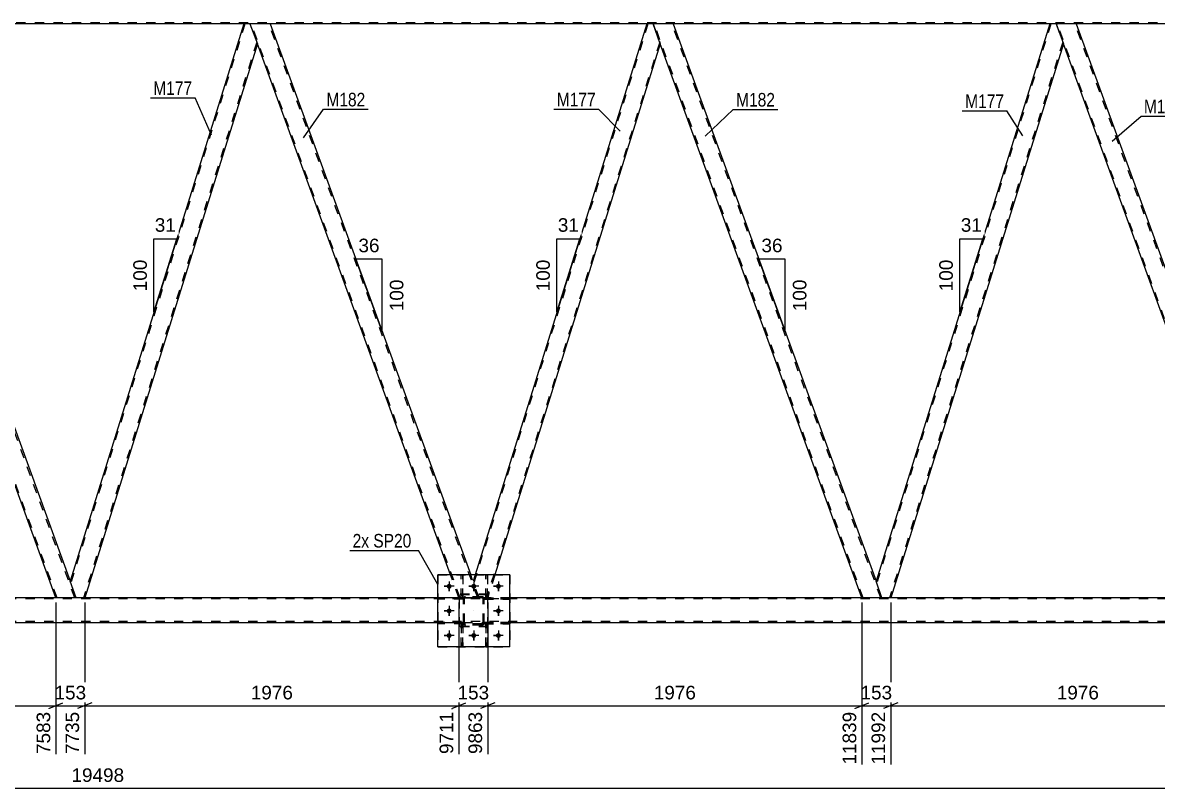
# Model space of a CAD drawing. Header units: millimetres. Extents: x -49 to 792, y -433 to 161.
# Drawn here: x 347.9 to 587.6, y -163.5 to -1.8 of the extents above; entities that cross this region are included whole.
import ezdxf

# ---------------------------------------------------------------- set-up
doc = ezdxf.new("R2010")
doc.units = ezdxf.units.MM
doc.linetypes.add('DXK_LINE_DOT2', pattern=[3.9198, 1.9599, -1.9599])
doc.linetypes.add('DXK_LINE_DOT3', pattern=[5.9187, 2.979, -0.9799, 0.9799, -0.9799])
doc.styles.add('Arial', font='ARIAL.TTF', dxfattribs={"height": 0.2})
doc.styles.add('Arial Narrow', font='ARIALN.TTF', dxfattribs={"height": 0.2})

# ---------------------------------------------------------------- blocks, each defined once
blk = doc.blocks.new('Part-203723993-3401 - 3316')
at = {"color": 7, "linetype": 'DXK_LINE_DOT2'}
for p, q in [((709.17, -1.76), (33.84, -1.76)), ((400.22, -2), (394.64, -2)), ((485.35, -2), (479.78, -2)), ((570.49, -2), (564.91, -2))]:
    blk.add_line(p, q, dxfattribs=at)
at = {"color": 2, "linetype": 'Continuous'}
for p, q in [((394.64, -2), (315.09, -2)), ((479.78, -2), (400.22, -2)), ((564.91, -2), (485.35, -2)), ((650.05, -2), (570.49, -2))]:
    blk.add_line(p, q, dxfattribs=at)
blk = doc.blocks.new('Bolt-203723993-3378 - 3316')
at = {"linetype": 'Continuous'}
for points in [[(438.55, -120.8, -1), (437.51, -120.8, -1)], [(443.75, -120.8, -1), (442.71, -120.8, -1)], [(448.95, -120.8, -1), (447.91, -120.8, -1)], [(438.55, -126, -1), (437.51, -126, -1)], [(448.95, -126, -1), (447.91, -126, -1)], [(438.55, -131.2, -1), (437.51, -131.2, -1)], [(443.75, -131.2, -1), (442.71, -131.2, -1)], [(448.95, -131.2, -1), (447.91, -131.2, -1)]]:
    blk.add_hatch(color=1, dxfattribs=at).paths.add_polyline_path(points)
at = {"color": 1, "linetype": 'Continuous'}
for p, q in [((438.03, -119.76), (438.03, -121.84)), ((443.23, -119.76), (443.23, -121.84)), ((448.43, -119.76), (448.43, -121.84)), ((439.07, -120.8), (436.99, -120.8)), ((444.27, -120.8), (442.19, -120.8)), ((449.47, -120.8), (447.39, -120.8)), ((439.07, -126), (436.99, -126)), ((438.03, -124.96), (438.03, -127.04)), ((449.47, -126), (447.39, -126)), ((448.43, -124.96), (448.43, -127.04)), ((439.07, -131.2), (436.99, -131.2)), ((438.03, -130.16), (438.03, -132.24)), ((444.27, -131.2), (442.19, -131.2)), ((443.23, -130.16), (443.23, -132.24)), ((449.47, -131.2), (447.39, -131.2)), ((448.43, -130.16), (448.43, -132.24))]:
    blk.add_line(p, q, dxfattribs=at)
blk = doc.blocks.new('Bolt-203723993-3379 - 3316')
at = {"color": 1, "linetype": 'Continuous'}
for p, q in [((438.03, -119.76), (438.03, -120.45)), ((443.23, -119.76), (443.23, -120.45)), ((448.43, -119.76), (448.43, -120.45)), ((436.99, -120.8), (437.69, -120.8)), ((438.03, -121.84), (438.03, -121.14)), ((439.07, -120.8), (438.38, -120.8)), ((442.19, -120.8), (442.89, -120.8)), ((443.23, -121.84), (443.23, -121.14)), ((444.27, -120.8), (443.58, -120.8)), ((447.39, -120.8), (448.09, -120.8)), ((448.43, -121.84), (448.43, -121.14)), ((449.47, -120.8), (448.78, -120.8)), ((436.99, -126), (437.69, -126)), ((438.03, -124.96), (438.03, -125.65)), ((438.03, -127.04), (438.03, -126.34)), ((439.07, -126), (438.38, -126)), ((447.39, -126), (448.09, -126)), ((448.43, -124.96), (448.43, -125.65)), ((448.43, -127.04), (448.43, -126.34)), ((449.47, -126), (448.78, -126)), ((436.99, -131.2), (437.69, -131.2)), ((438.03, -130.16), (438.03, -130.85)), ((438.03, -132.24), (438.03, -131.54)), ((439.07, -131.2), (438.38, -131.2)), ((442.19, -131.2), (442.89, -131.2)), ((443.23, -130.16), (443.23, -130.85)), ((443.23, -132.24), (443.23, -131.54)), ((444.27, -131.2), (443.58, -131.2)), ((447.39, -131.2), (448.09, -131.2)), ((448.43, -130.16), (448.43, -130.85)), ((448.43, -132.24), (448.43, -131.54)), ((449.47, -131.2), (448.78, -131.2))]:
    blk.add_line(p, q, dxfattribs=at)
blk = doc.blocks.new('Part-203723993-3396 - 3316')
at = {"color": 7, "linetype": 'DXK_LINE_DOT2'}
for p, q in [((718.97, -123.46), (52.31, -123.46)), ((450.83, -123.22), (435.63, -123.22)), ((718.97, -128.26), (51.68, -128.26)), ((450.83, -128.5), (435.63, -128.5))]:
    blk.add_line(p, q, dxfattribs=at)
at = {"color": 2, "linetype": 'Continuous'}
for p, q in [((435.63, -123.22), (195.42, -123.22)), ((605.9, -123.22), (450.83, -123.22)), ((435.63, -128.5), (195.42, -128.5)), ((605.9, -128.5), (450.83, -128.5))]:
    blk.add_line(p, q, dxfattribs=at)
blk = doc.blocks.new('Part-203723993-3621 - 3316')
at = {"color": 7, "linetype": 'DXK_LINE_DOT2'}
for p, q in [((445.43, -123.55), (445.43, -123.23)), ((445.43, -123.23), (450.83, -123.23)), ((450.83, -123.55), (445.43, -123.55)), ((446.03, -123.55), (446.03, -123.23)), ((450.83, -123.23), (450.83, -123.55))]:
    blk.add_line(p, q, dxfattribs=at)
blk = doc.blocks.new('Part-203723993-3625 - 3316')
at = {"color": 2, "linetype": 'Continuous'}
for p, q in [((445.79, -118.4), (445.79, -118.39)), ((446.11, -118.39), (445.79, -118.39)), ((446.11, -118.4), (446.11, -118.39))]:
    blk.add_line(p, q, dxfattribs=at)
at = {"color": 7, "linetype": 'DXK_LINE_DOT2'}
for p, q in [((445.79, -123.24), (445.79, -118.4)), ((446.11, -123.24), (446.11, -118.4)), ((445.79, -122.64), (446.11, -122.64)), ((446.11, -123.24), (445.79, -123.24))]:
    blk.add_line(p, q, dxfattribs=at)
blk = doc.blocks.new('Part-203723993-3740 - 3316')
at = {"color": 2, "linetype": 'Continuous'}
for p, q in [((485.35, -2), (481.1, -2)), ((485.35, -2), (528.21, -119.75)), ((525.22, -123.22), (482.64, -6.25))]:
    blk.add_line(p, q, dxfattribs=at)
at = {"color": 7, "linetype": 'DXK_LINE_DOT2'}
for p, q in [((481.1, -2), (482.64, -6.25)), ((525.47, -123.22), (481.35, -2)), ((481.35, -2), (481.37, -2)), ((529.22, -123.22), (485.1, -2)), ((529.47, -123.22), (528.21, -119.75)), ((529.47, -123.22), (525.22, -123.22))]:
    blk.add_line(p, q, dxfattribs=at)
blk = doc.blocks.new('Part-203723993-3615 - 3316')
at = {"color": 2, "linetype": 'Continuous'}
for p, q in [((450.83, -118.4), (435.63, -118.4)), ((435.63, -133.6), (435.63, -118.4)), ((450.83, -133.6), (450.83, -118.4)), ((450.83, -133.6), (435.63, -133.6))]:
    blk.add_line(p, q, dxfattribs=at)
blk = doc.blocks.new('Part-203723993-3637 - 3316')
at = {"color": 7, "linetype": 'DXK_LINE_DOT2'}
for p, q in [((440.59, -133.59), (440.59, -128.76)), ((440.59, -128.76), (440.91, -128.76)), ((440.59, -129.36), (440.91, -129.36)), ((440.91, -128.76), (440.91, -133.59)), ((440.91, -133.59), (440.59, -133.59))]:
    blk.add_line(p, q, dxfattribs=at)
blk = doc.blocks.new('Part-203723993-3639 - 3316')
at = {"color": 7, "linetype": 'DXK_LINE_DOT2'}
for p, q in [((446.23, -122.46), (440.23, -122.46)), ((440.23, -129.26), (440.23, -122.46)), ((446.23, -129.26), (446.23, -122.46)), ((446.23, -129.26), (440.23, -129.26))]:
    blk.add_line(p, q, dxfattribs=at)
blk = doc.blocks.new('Part-203723993-3745 - 3316')
at = {"color": 2, "linetype": 'Continuous'}
for p, q in [((400.22, -2), (395.96, -2)), ((400.22, -2), (442.58, -118.4)), ((438.33, -118.4), (397.51, -6.25))]:
    blk.add_line(p, q, dxfattribs=at)
at = {"color": 7, "linetype": 'DXK_LINE_DOT2'}
for p, q in [((395.96, -2), (397.51, -6.25)), ((440.34, -123.22), (396.22, -2)), ((396.22, -2), (396.24, -2)), ((444.08, -123.22), (399.96, -2)), ((440.08, -123.22), (438.33, -118.4)), ((444.34, -123.22), (442.58, -118.4)), ((444.34, -123.22), (440.08, -123.22))]:
    blk.add_line(p, q, dxfattribs=at)
blk = doc.blocks.new('Part-203723993-3620 - 3316')
at = {"color": 7, "linetype": 'DXK_LINE_DOT2'}
for p, q in [((435.63, -118.4), (450.83, -118.4)), ((435.63, -118.4), (435.63, -133.6)), ((450.83, -118.4), (450.83, -133.6)), ((435.63, -133.6), (450.83, -133.6))]:
    blk.add_line(p, q, dxfattribs=at)
blk = doc.blocks.new('Part-203723993-3622 - 3316')
at = {"color": 7, "linetype": 'DXK_LINE_DOT2'}
for p, q in [((445.43, -128.75), (445.43, -128.43)), ((445.43, -128.43), (450.83, -128.43)), ((450.83, -128.75), (445.43, -128.75)), ((446.03, -128.75), (446.03, -128.43)), ((450.83, -128.43), (450.83, -128.75))]:
    blk.add_line(p, q, dxfattribs=at)
blk = doc.blocks.new('Part-203723993-3623 - 3316')
at = {"color": 7, "linetype": 'DXK_LINE_DOT2'}
for p, q in [((441.03, -123.23), (435.63, -123.23)), ((435.63, -123.55), (435.63, -123.23)), ((441.03, -123.55), (435.63, -123.55)), ((440.43, -123.55), (440.43, -123.23)), ((441.03, -123.23), (441.03, -123.55))]:
    blk.add_line(p, q, dxfattribs=at)
blk = doc.blocks.new('Part-203723993-3624 - 3316')
at = {"color": 7, "linetype": 'DXK_LINE_DOT2'}
for p, q in [((441.03, -128.43), (435.63, -128.43)), ((435.63, -128.75), (435.63, -128.43)), ((441.03, -128.75), (435.63, -128.75)), ((440.43, -128.75), (440.43, -128.43)), ((441.03, -128.43), (441.03, -128.75))]:
    blk.add_line(p, q, dxfattribs=at)
blk = doc.blocks.new('Part-203723993-3626 - 3316')
at = {"color": 2, "linetype": 'Continuous'}
for p, q in [((440.59, -118.4), (440.59, -118.39)), ((440.91, -118.39), (440.59, -118.39)), ((440.91, -118.4), (440.91, -118.39))]:
    blk.add_line(p, q, dxfattribs=at)
at = {"color": 7, "linetype": 'DXK_LINE_DOT2'}
for p, q in [((440.59, -123.24), (440.59, -118.4)), ((440.91, -123.24), (440.91, -118.4)), ((440.59, -122.64), (440.91, -122.64)), ((440.91, -123.24), (440.59, -123.24))]:
    blk.add_line(p, q, dxfattribs=at)
blk = doc.blocks.new('Part-203723993-3627 - 3316')
at = {"color": 7, "linetype": 'DXK_LINE_DOT2'}
for p, q in [((446.11, -128.76), (445.79, -128.76)), ((445.79, -128.76), (445.79, -133.59)), ((445.79, -129.36), (446.11, -129.36)), ((446.11, -133.59), (446.11, -128.76)), ((445.79, -133.59), (446.11, -133.59))]:
    blk.add_line(p, q, dxfattribs=at)
blk = doc.blocks.new('Part-203723993-3628 - 3316')
at = {"color": 7, "linetype": 'DXK_LINE_DOT2'}
for p, q in [((440.91, -128.76), (440.59, -128.76)), ((440.59, -128.76), (440.59, -133.59)), ((440.59, -129.36), (440.91, -129.36)), ((440.91, -133.59), (440.91, -128.76)), ((440.59, -133.59), (440.91, -133.59))]:
    blk.add_line(p, q, dxfattribs=at)
blk = doc.blocks.new('Part-203723993-3629 - 3316')
at = {"color": 7, "linetype": 'DXK_LINE_DOT2'}
for p, q in [((441.03, -123.48), (441.07, -123.29)), ((441.07, -123.29), (441.03, -123.48)), ((441.03, -128.52), (441.03, -123.48)), ((441.27, -123.48), (441.29, -123.38)), ((441.27, -128.52), (441.27, -123.48)), ((441.29, -123.38), (441.34, -123.31)), ((441.33, -123.03), (441.51, -123)), ((441.51, -123), (441.33, -123.03)), ((441.34, -123.31), (441.42, -123.25)), ((441.42, -123.25), (441.51, -123.24)), ((444.95, -123), (441.51, -123)), ((441.51, -123.24), (444.95, -123.24)), ((444.95, -123), (445.14, -123.03)), ((445.14, -123.03), (444.95, -123)), ((444.95, -123.24), (445.05, -123.25)), ((445.05, -123.25), (445.12, -123.31)), ((445.12, -123.31), (445.18, -123.38)), ((445.18, -123.38), (445.19, -123.48)), ((445.19, -128.52), (445.19, -123.48)), ((445.4, -123.29), (445.43, -123.48)), ((445.43, -123.48), (445.4, -123.29)), ((445.43, -128.52), (445.43, -123.48)), ((441.07, -128.7), (441.03, -128.52)), ((441.03, -128.52), (441.07, -128.7)), ((441.29, -128.61), (441.27, -128.52)), ((441.34, -128.69), (441.29, -128.61)), ((441.51, -129), (441.33, -128.96)), ((441.33, -128.96), (441.51, -129)), ((441.42, -128.74), (441.34, -128.69)), ((441.51, -128.76), (441.42, -128.74)), ((444.95, -128.76), (441.51, -128.76)), ((444.95, -129), (441.51, -129)), ((445.05, -128.74), (444.95, -128.76)), ((445.14, -128.96), (444.95, -129)), ((444.95, -129), (445.14, -128.96)), ((445.12, -128.69), (445.05, -128.74)), ((445.18, -128.61), (445.12, -128.69)), ((445.19, -128.52), (445.18, -128.61)), ((445.43, -128.52), (445.4, -128.7)), ((445.4, -128.7), (445.43, -128.52))]:
    blk.add_line(p, q, dxfattribs=at)
at = {"color": 7, "linetype": 'DXK_LINE_DOT3'}
blk.add_line((443.23, -126), (443.23, -126), dxfattribs=at)
at = {"color": 7, "linetype": 'DXK_LINE_DOT2'}
for centre, start, end in [((441.51, -123.48), 112.5, 157.5), ((441.51, -123.48), 112.5, 157.5), ((444.95, -123.48), 22.5, 67.5), ((444.95, -123.48), 22.5, 67.5), ((441.51, -128.52), 202.5, 247.5), ((441.51, -128.52), 202.5, 247.5), ((444.95, -128.52), 292.5, 337.5), ((444.95, -128.52), 292.5, 337.5)]:
    blk.add_arc(centre, 0.48, start, end, dxfattribs=at)
blk = doc.blocks.new('Part-203723993-3630 - 3316')
at = {"color": 7, "linetype": 'DXK_LINE_DOT2'}
for p, q in [((450.83, -123.23), (445.43, -123.23)), ((445.43, -123.23), (445.43, -123.55)), ((445.43, -123.55), (450.83, -123.55)), ((446.03, -123.55), (446.03, -123.23)), ((450.83, -123.55), (450.83, -123.23))]:
    blk.add_line(p, q, dxfattribs=at)
blk = doc.blocks.new('Part-203723993-3631 - 3316')
at = {"color": 7, "linetype": 'DXK_LINE_DOT2'}
for p, q in [((450.83, -128.43), (445.43, -128.43)), ((445.43, -128.43), (445.43, -128.75)), ((445.43, -128.75), (450.83, -128.75)), ((446.03, -128.75), (446.03, -128.43)), ((450.83, -128.75), (450.83, -128.43))]:
    blk.add_line(p, q, dxfattribs=at)
blk = doc.blocks.new('Part-203723993-3632 - 3316')
at = {"color": 7, "linetype": 'DXK_LINE_DOT2'}
for p, q in [((441.03, -123.23), (435.63, -123.23)), ((435.63, -123.23), (435.63, -123.55)), ((441.03, -123.55), (435.63, -123.55)), ((440.43, -123.55), (440.43, -123.23)), ((441.03, -123.55), (441.03, -123.23))]:
    blk.add_line(p, q, dxfattribs=at)
blk = doc.blocks.new('Part-203723993-3633 - 3316')
at = {"color": 7, "linetype": 'DXK_LINE_DOT2'}
for p, q in [((441.03, -128.43), (435.63, -128.43)), ((435.63, -128.43), (435.63, -128.75)), ((441.03, -128.75), (435.63, -128.75)), ((440.43, -128.75), (440.43, -128.43)), ((441.03, -128.75), (441.03, -128.43))]:
    blk.add_line(p, q, dxfattribs=at)
blk = doc.blocks.new('Part-203723993-3634 - 3316')
at = {"color": 7, "linetype": 'DXK_LINE_DOT2'}
for p, q in [((445.79, -123.24), (445.79, -118.39)), ((445.79, -118.39), (446.11, -118.39)), ((446.11, -118.39), (446.11, -123.24)), ((445.79, -122.64), (446.11, -122.64)), ((446.11, -123.24), (445.79, -123.24))]:
    blk.add_line(p, q, dxfattribs=at)
blk = doc.blocks.new('Part-203723993-3635 - 3316')
at = {"color": 7, "linetype": 'DXK_LINE_DOT2'}
for p, q in [((440.59, -123.24), (440.59, -118.39)), ((440.59, -118.39), (440.91, -118.39)), ((440.91, -118.39), (440.91, -123.24)), ((440.59, -122.64), (440.91, -122.64)), ((440.91, -123.24), (440.59, -123.24))]:
    blk.add_line(p, q, dxfattribs=at)
blk = doc.blocks.new('Part-203723993-3636 - 3316')
at = {"color": 7, "linetype": 'DXK_LINE_DOT2'}
for p, q in [((445.79, -133.59), (445.79, -128.76)), ((445.79, -128.76), (446.11, -128.76)), ((445.79, -129.36), (446.11, -129.36)), ((446.11, -128.76), (446.11, -133.59)), ((446.11, -133.59), (445.79, -133.59))]:
    blk.add_line(p, q, dxfattribs=at)
blk = doc.blocks.new('Part-203723993-3638 - 3316')
at = {"color": 7, "linetype": 'DXK_LINE_DOT2'}
for p, q in [((441.03, -123.48), (441.07, -123.29)), ((441.07, -123.29), (441.03, -123.48)), ((441.03, -128.52), (441.03, -123.48)), ((441.27, -123.48), (441.29, -123.38)), ((441.27, -128.52), (441.27, -123.48)), ((441.29, -123.38), (441.34, -123.31)), ((441.33, -123.03), (441.51, -123)), ((441.51, -123), (441.33, -123.03)), ((441.34, -123.31), (441.42, -123.25)), ((441.42, -123.25), (441.51, -123.24)), ((444.95, -123), (441.51, -123)), ((441.51, -123.24), (444.95, -123.24)), ((444.95, -123), (445.14, -123.03)), ((445.14, -123.03), (444.95, -123)), ((444.95, -123.24), (445.05, -123.25)), ((445.05, -123.25), (445.12, -123.31)), ((445.12, -123.31), (445.18, -123.38)), ((445.18, -123.38), (445.19, -123.48)), ((445.19, -128.52), (445.19, -123.48)), ((445.4, -123.29), (445.43, -123.48)), ((445.43, -123.48), (445.4, -123.29)), ((445.43, -128.52), (445.43, -123.48)), ((441.07, -128.7), (441.03, -128.52)), ((441.03, -128.52), (441.07, -128.7)), ((441.29, -128.61), (441.27, -128.52)), ((441.34, -128.69), (441.29, -128.61)), ((441.51, -129), (441.33, -128.96)), ((441.33, -128.96), (441.51, -129)), ((441.42, -128.74), (441.34, -128.69)), ((441.51, -128.76), (441.42, -128.74)), ((444.95, -128.76), (441.51, -128.76)), ((444.95, -129), (441.51, -129)), ((445.05, -128.74), (444.95, -128.76)), ((445.14, -128.96), (444.95, -129)), ((444.95, -129), (445.14, -128.96)), ((445.12, -128.69), (445.05, -128.74)), ((445.18, -128.61), (445.12, -128.69)), ((445.19, -128.52), (445.18, -128.61)), ((445.43, -128.52), (445.4, -128.7)), ((445.4, -128.7), (445.43, -128.52))]:
    blk.add_line(p, q, dxfattribs=at)
at = {"color": 7, "linetype": 'DXK_LINE_DOT3'}
blk.add_line((443.23, -126), (443.23, -126), dxfattribs=at)
at = {"color": 7, "linetype": 'DXK_LINE_DOT2'}
for centre, start, end in [((441.51, -123.48), 112.5, 157.5), ((441.51, -123.48), 112.5, 157.5), ((444.95, -123.48), 22.5, 67.5), ((444.95, -123.48), 22.5, 67.5), ((441.51, -128.52), 202.5, 247.5), ((441.51, -128.52), 202.5, 247.5), ((444.95, -128.52), 292.5, 337.5), ((444.95, -128.52), 292.5, 337.5)]:
    blk.add_arc(centre, 0.48, start, end, dxfattribs=at)
blk = doc.blocks.new('Part-203723993-3640 - 3316')
at = {"color": 7, "linetype": 'DXK_LINE_DOT2'}
for p, q in [((446.23, -122.59), (440.23, -122.59)), ((440.23, -129.39), (440.23, -122.59)), ((446.23, -129.39), (446.23, -122.59)), ((446.23, -129.39), (440.23, -129.39))]:
    blk.add_line(p, q, dxfattribs=at)
blk = doc.blocks.new('Part-203723993-3700 - 3316')
at = {"color": 2, "linetype": 'Continuous'}
for p, q in [((564.91, -2), (528.21, -119.75)), ((566.23, -2), (564.91, -2)), ((566.23, -2), (567.78, -6.25)), ((567.78, -6.25), (531.32, -123.22)), ((529.47, -123.22), (528.21, -119.75))]:
    blk.add_line(p, q, dxfattribs=at)
at = {"color": 7, "linetype": 'DXK_LINE_DOT2'}
for p, q in [((565.16, -2), (528.35, -120.12)), ((567.64, -5.88), (531.07, -123.22)), ((531.32, -123.22), (529.47, -123.22))]:
    blk.add_line(p, q, dxfattribs=at)
blk = doc.blocks.new('Part-203723993-3705 - 3316')
at = {"color": 7, "linetype": 'DXK_LINE_DOT2'}
for p, q in [((480.03, -2), (443.21, -120.12)), ((482.51, -5.88), (445.93, -123.22)), ((443.5, -118.4), (443.08, -119.75)), ((444.34, -123.22), (443.08, -119.75)), ((447.69, -118.4), (446.18, -123.22)), ((446.18, -123.22), (444.34, -123.22))]:
    blk.add_line(p, q, dxfattribs=at)
at = {"color": 2, "linetype": 'Continuous'}
for p, q in [((479.78, -2), (443.5, -118.4)), ((481.1, -2), (479.78, -2)), ((482.64, -6.25), (481.1, -2)), ((482.64, -6.25), (447.69, -118.4))]:
    blk.add_line(p, q, dxfattribs=at)
blk = doc.blocks.new('Part-203723993-3710 - 3316')
at = {"color": 2, "linetype": 'Continuous'}
for p, q in [((394.64, -2), (357.94, -119.75)), ((395.96, -2), (394.64, -2)), ((395.96, -2), (397.51, -6.25)), ((397.51, -6.25), (361.05, -123.22)), ((359.21, -123.22), (357.94, -119.75))]:
    blk.add_line(p, q, dxfattribs=at)
at = {"color": 7, "linetype": 'DXK_LINE_DOT2'}
for p, q in [((394.9, -2), (358.08, -120.12)), ((397.37, -5.88), (360.8, -123.22)), ((361.05, -123.22), (359.21, -123.22))]:
    blk.add_line(p, q, dxfattribs=at)
blk = doc.blocks.new('Part-203723993-3735 - 3316')
at = {"color": 2, "linetype": 'Continuous'}
for p, q in [((570.49, -2), (566.23, -2)), ((570.49, -2), (612.85, -118.4)), ((608.6, -118.4), (567.78, -6.25))]:
    blk.add_line(p, q, dxfattribs=at)
at = {"color": 7, "linetype": 'DXK_LINE_DOT2'}
for p, q in [((566.23, -2), (567.78, -6.25)), ((610.61, -123.22), (566.49, -2)), ((566.49, -2), (566.51, -2)), ((614.35, -123.22), (570.23, -2)), ((610.35, -123.22), (608.6, -118.4)), ((614.61, -123.22), (612.85, -118.4)), ((614.61, -123.22), (610.35, -123.22))]:
    blk.add_line(p, q, dxfattribs=at)
blk = doc.blocks.new('Part-203723993-3750 - 3316')
at = {"color": 2, "linetype": 'Continuous'}
for p, q in [((315.09, -2), (310.83, -2)), ((315.09, -2), (357.94, -119.75)), ((354.95, -123.22), (312.38, -6.25))]:
    blk.add_line(p, q, dxfattribs=at)
at = {"color": 7, "linetype": 'DXK_LINE_DOT2'}
for p, q in [((310.83, -2), (312.38, -6.25)), ((355.2, -123.22), (311.08, -2)), ((311.08, -2), (311.1, -2)), ((358.95, -123.22), (314.83, -2)), ((359.21, -123.22), (357.94, -119.75)), ((359.21, -123.22), (354.95, -123.22))]:
    blk.add_line(p, q, dxfattribs=at)
blk = doc.blocks.new('StraightDimension-203723993-4750 - 3316')
at = {"color": 7, "linetype": 'Continuous'}
for p, q in [((531.32, -124.22), (531.32, -158.45)), ((610.35, -124.22), (610.35, -158.45)), ((532.82, -145.44), (529.82, -146.64)), ((531.32, -146.04), (610.35, -146.04)), ((608.85, -146.64), (611.85, -145.44))]:
    blk.add_line(p, q, dxfattribs=at)
at = {"color": 0}
blk.add_wipeout([(575.88, -145.29), (575.88, -141.09), (565.79, -141.09), (565.79, -145.29)], dxfattribs=at)
at = {"color": 0, "linetype": 'Continuous'}
blk.add_wipeout([(609.75, -146.74), (605.55, -146.74), (605.55, -159.05), (609.75, -159.05)], dxfattribs=at)
at = {"color": 3, "style": 'Arial'}
blk.add_text('1976', height=2.865, dxfattribs=at).set_placement((566.39, -144.69))
at = {"color": 3, "linetype": 'Continuous', "style": 'Arial'}
blk.add_text('13968', height=2.865, rotation=90.0002, dxfattribs=at).set_placement((609.15, -158.45))
blk = doc.blocks.new('StraightDimension-203723993-4830 - 3316')
at = {"color": 7, "linetype": 'Continuous'}
for p, q in [((361.05, -124.22), (361.05, -156.23)), ((440.08, -124.22), (440.08, -156.23)), ((362.55, -145.44), (359.55, -146.64)), ((361.05, -146.04), (440.08, -146.04)), ((438.58, -146.64), (441.58, -145.44))]:
    blk.add_line(p, q, dxfattribs=at)
at = {"color": 0}
blk.add_wipeout([(405.61, -145.29), (405.61, -141.09), (395.52, -141.09), (395.52, -145.29)], dxfattribs=at)
at = {"color": 0, "linetype": 'Continuous'}
blk.add_wipeout([(439.48, -146.74), (435.28, -146.74), (435.28, -156.83), (439.48, -156.83)], dxfattribs=at)
at = {"color": 3, "style": 'Arial'}
blk.add_text('1976', height=2.865, dxfattribs=at).set_placement((396.12, -144.69))
at = {"color": 3, "linetype": 'Continuous', "style": 'Arial'}
blk.add_text('9711', height=2.865, rotation=90.0002, dxfattribs=at).set_placement((438.88, -156.23))
blk = doc.blocks.new('StraightDimension-203723993-3995 - 3316')
at = {"color": 7, "linetype": 'Continuous'}
blk.add_line((-0.64, -163.47), (728.23, -163.47), dxfattribs=at)
at = {"color": 0}
blk.add_wipeout([(369.95, -162.72), (369.95, -158.52), (357.64, -158.52), (357.64, -162.72)], dxfattribs=at)
at = {"color": 3, "style": 'Arial'}
blk.add_text('19498', height=2.865, dxfattribs=at).set_placement((358.24, -162.12))
blk = doc.blocks.new('AngleDimension-203723993-3775 - 3316')
at = {"color": 7, "linetype": 'Continuous'}
for p, q in [((420.6, -57.99), (418.32, -51.74)), ((423.86, -51.74), (418.32, -51.74)), ((423.86, -66.96), (418.32, -51.74)), ((423.86, -66.96), (423.86, -51.74))]:
    blk.add_line(p, q, dxfattribs=at)
at = {"color": 0}
for points in [[(423.92, -50.84), (423.92, -46.64), (418.27, -46.64), (418.27, -50.84)], [(428.96, -55.42), (424.76, -55.42), (424.76, -63.29), (428.96, -63.29)]]:
    blk.add_wipeout(points, dxfattribs=at)
at = {"color": 3, "style": 'Arial'}
blk.add_text('36', height=2.865, dxfattribs=at).set_placement((418.87, -50.24))
blk.add_text('100', height=2.865, rotation=90.0002, dxfattribs=at).set_placement((428.36, -62.69))
blk = doc.blocks.new('AngleDimension-203723993-3789 - 3316')
at = {"color": 7, "linetype": 'Continuous'}
for p, q in [((545.93, -47.42), (550.75, -47.42)), ((545.93, -62.89), (550.75, -47.42)), ((545.93, -62.89), (545.93, -47.42)), ((546.53, -60.99), (550.75, -47.42))]:
    blk.add_line(p, q, dxfattribs=at)
at = {"color": 0}
for points in [[(551.17, -46.52), (551.17, -42.32), (545.52, -42.32), (545.52, -46.52)], [(545.03, -51.22), (540.83, -51.22), (540.83, -59.09), (545.03, -59.09)]]:
    blk.add_wipeout(points, dxfattribs=at)
at = {"color": 3, "style": 'Arial'}
blk.add_text('31', height=2.865, dxfattribs=at).set_placement((546.12, -45.92))
blk.add_text('100', height=2.865, rotation=90.0002, dxfattribs=at).set_placement((544.43, -58.49))
blk = doc.blocks.new('AngleDimension-203723993-3875 - 3316')
at = {"color": 7, "linetype": 'Continuous'}
for p, q in [((460.8, -47.42), (465.62, -47.42)), ((460.8, -62.89), (465.62, -47.42)), ((460.8, -62.89), (460.8, -47.42)), ((461.39, -60.99), (465.62, -47.42))]:
    blk.add_line(p, q, dxfattribs=at)
at = {"color": 0}
for points in [[(466.03, -46.52), (466.03, -42.32), (460.39, -42.32), (460.39, -46.52)], [(459.9, -51.22), (455.7, -51.22), (455.7, -59.09), (459.9, -59.09)]]:
    blk.add_wipeout(points, dxfattribs=at)
at = {"color": 3, "style": 'Arial'}
blk.add_text('31', height=2.865, dxfattribs=at).set_placement((460.99, -45.92))
blk.add_text('100', height=2.865, rotation=90.0002, dxfattribs=at).set_placement((459.3, -58.49))
blk = doc.blocks.new('AngleDimension-203723993-3889 - 3316')
at = {"color": 7, "linetype": 'Continuous'}
for p, q in [((505.73, -57.99), (503.46, -51.74)), ((509, -51.74), (503.46, -51.74)), ((509, -66.96), (503.46, -51.74)), ((509, -66.96), (509, -51.74))]:
    blk.add_line(p, q, dxfattribs=at)
at = {"color": 0}
for points in [[(509.05, -50.84), (509.05, -46.64), (503.4, -46.64), (503.4, -50.84)], [(514.1, -55.42), (509.9, -55.42), (509.9, -63.29), (514.1, -63.29)]]:
    blk.add_wipeout(points, dxfattribs=at)
at = {"color": 3, "style": 'Arial'}
blk.add_text('36', height=2.865, dxfattribs=at).set_placement((504, -50.24))
blk.add_text('100', height=2.865, rotation=90.0002, dxfattribs=at).set_placement((513.5, -62.69))
blk = doc.blocks.new('StraightDimension-203723993-4770 - 3316')
at = {"color": 7, "linetype": 'Continuous'}
for p, q in [((525.22, -124.22), (525.22, -158.45)), ((531.32, -124.22), (531.32, -158.45)), ((523.72, -146.64), (526.72, -145.44)), ((525.22, -146.04), (531.32, -146.04)), ((532.82, -145.44), (529.82, -146.64))]:
    blk.add_line(p, q, dxfattribs=at)
at = {"color": 0}
blk.add_wipeout([(532.2, -145.29), (532.2, -141.09), (524.33, -141.09), (524.33, -145.29)], dxfattribs=at)
at = {"color": 0, "linetype": 'Continuous'}
blk.add_wipeout([(530.72, -146.74), (526.52, -146.74), (526.52, -159.05), (530.72, -159.05)], dxfattribs=at)
at = {"color": 3, "style": 'Arial'}
blk.add_text('153', height=2.865, dxfattribs=at).set_placement((524.93, -144.69))
at = {"color": 3, "linetype": 'Continuous', "style": 'Arial'}
blk.add_text('11992', height=2.865, rotation=90.0002, dxfattribs=at).set_placement((530.12, -158.45))
blk = doc.blocks.new('StraightDimension-203723993-4786 - 3316')
at = {"color": 7, "linetype": 'Continuous'}
for p, q in [((446.18, -124.22), (446.18, -156.23)), ((525.22, -124.22), (525.22, -158.45)), ((447.68, -145.44), (444.68, -146.64)), ((446.18, -146.04), (525.22, -146.04)), ((523.72, -146.64), (526.72, -145.44))]:
    blk.add_line(p, q, dxfattribs=at)
at = {"color": 0}
blk.add_wipeout([(490.75, -145.29), (490.75, -141.09), (480.65, -141.09), (480.65, -145.29)], dxfattribs=at)
at = {"color": 0, "linetype": 'Continuous'}
blk.add_wipeout([(524.62, -146.74), (520.42, -146.74), (520.42, -159.05), (524.62, -159.05)], dxfattribs=at)
at = {"color": 3, "style": 'Arial'}
blk.add_text('1976', height=2.865, dxfattribs=at).set_placement((481.25, -144.69))
at = {"color": 3, "linetype": 'Continuous', "style": 'Arial'}
blk.add_text('11839', height=2.865, rotation=90.0002, dxfattribs=at).set_placement((524.02, -158.45))
blk = doc.blocks.new('StraightDimension-203723993-4806 - 3316')
at = {"color": 7, "linetype": 'Continuous'}
for p, q in [((440.08, -124.22), (440.08, -156.23)), ((446.18, -124.22), (446.18, -156.23)), ((438.58, -146.64), (441.58, -145.44)), ((440.08, -146.04), (446.18, -146.04)), ((447.68, -145.44), (444.68, -146.64))]:
    blk.add_line(p, q, dxfattribs=at)
at = {"color": 0}
blk.add_wipeout([(447.07, -145.29), (447.07, -141.09), (439.2, -141.09), (439.2, -145.29)], dxfattribs=at)
at = {"color": 0, "linetype": 'Continuous'}
blk.add_wipeout([(445.58, -146.74), (441.38, -146.74), (441.38, -156.83), (445.58, -156.83)], dxfattribs=at)
at = {"color": 3, "style": 'Arial'}
blk.add_text('153', height=2.865, dxfattribs=at).set_placement((439.8, -144.69))
at = {"color": 3, "linetype": 'Continuous', "style": 'Arial'}
blk.add_text('9863', height=2.865, rotation=90.0002, dxfattribs=at).set_placement((444.98, -156.23))
blk = doc.blocks.new('StraightDimension-203723993-4850 - 3316')
at = {"color": 7, "linetype": 'Continuous'}
for p, q in [((354.95, -124.22), (354.95, -156.23)), ((361.05, -124.22), (361.05, -156.23)), ((353.45, -146.64), (356.45, -145.44)), ((354.95, -146.04), (361.05, -146.04)), ((362.55, -145.44), (359.55, -146.64))]:
    blk.add_line(p, q, dxfattribs=at)
at = {"color": 0}
blk.add_wipeout([(361.94, -145.29), (361.94, -141.09), (354.06, -141.09), (354.06, -145.29)], dxfattribs=at)
at = {"color": 0, "linetype": 'Continuous'}
blk.add_wipeout([(360.45, -146.74), (356.25, -146.74), (356.25, -156.83), (360.45, -156.83)], dxfattribs=at)
at = {"color": 3, "style": 'Arial'}
blk.add_text('153', height=2.865, dxfattribs=at).set_placement((354.66, -144.69))
at = {"color": 3, "linetype": 'Continuous', "style": 'Arial'}
blk.add_text('7735', height=2.865, rotation=90.0002, dxfattribs=at).set_placement((359.85, -156.23))
blk = doc.blocks.new('StraightDimension-203723993-4866 - 3316')
at = {"color": 7, "linetype": 'Continuous'}
for p, q in [((275.92, -124.22), (275.92, -156.23)), ((354.95, -124.22), (354.95, -156.23)), ((277.42, -145.44), (274.42, -146.64)), ((275.92, -146.04), (354.95, -146.04)), ((353.45, -146.64), (356.45, -145.44))]:
    blk.add_line(p, q, dxfattribs=at)
at = {"color": 0}
blk.add_wipeout([(320.48, -145.29), (320.48, -141.09), (310.39, -141.09), (310.39, -145.29)], dxfattribs=at)
at = {"color": 0, "linetype": 'Continuous'}
blk.add_wipeout([(354.35, -146.74), (350.15, -146.74), (350.15, -156.83), (354.35, -156.83)], dxfattribs=at)
at = {"color": 3, "style": 'Arial'}
blk.add_text('1976', height=2.865, dxfattribs=at).set_placement((310.99, -144.69))
at = {"color": 3, "linetype": 'Continuous', "style": 'Arial'}
blk.add_text('7583', height=2.865, rotation=90.0002, dxfattribs=at).set_placement((353.75, -156.23))
blk = doc.blocks.new('AngleDimension-203723993-4963 - 3316')
at = {"color": 7, "linetype": 'Continuous'}
for p, q in [((375.67, -47.42), (380.49, -47.42)), ((375.67, -62.89), (380.49, -47.42)), ((375.67, -62.89), (375.67, -47.42)), ((376.26, -60.99), (380.49, -47.42))]:
    blk.add_line(p, q, dxfattribs=at)
at = {"color": 0}
for points in [[(380.9, -46.52), (380.9, -42.32), (375.25, -42.32), (375.25, -46.52)], [(374.77, -51.22), (370.57, -51.22), (370.57, -59.09), (374.77, -59.09)]]:
    blk.add_wipeout(points, dxfattribs=at)
at = {"color": 3, "style": 'Arial'}
blk.add_text('31', height=2.865, dxfattribs=at).set_placement((375.85, -45.92))
blk.add_text('100', height=2.865, rotation=90.0002, dxfattribs=at).set_placement((374.17, -58.49))
blk = doc.blocks.new('Mark-203723993-3701 - 3316')
at = {"color": 0}
blk.add_wipeout([(469, -19.42), (469, -16.42), (460.77, -16.42), (460.77, -19.42)], dxfattribs=at)
blk.add_wipeout([(469, -19.42), (469, -16.42), (460.77, -16.42), (460.77, -19.42)], dxfattribs=at)
at = {"color": 30, "linetype": 'Continuous'}
for p in [(460.17, -20.02), (474.14, -24.67)]:
    blk.add_line(p, (469.6, -20.02), dxfattribs=at)
at = {"color": 3, "style": 'Arial Narrow'}
blk.add_text('M177', height=2.863, dxfattribs=at).set_placement((460.77, -19.42))
blk = doc.blocks.new('Mark-203723993-3696 - 3316')
at = {"color": 0}
blk.add_wipeout([(555.26, -19.78), (555.26, -16.78), (547.04, -16.78), (547.04, -19.78)], dxfattribs=at)
blk.add_wipeout([(555.26, -19.78), (555.26, -16.78), (547.04, -16.78), (547.04, -19.78)], dxfattribs=at)
at = {"color": 30, "linetype": 'Continuous'}
for p in [(546.44, -20.38), (559.24, -25.68)]:
    blk.add_line(p, (555.86, -20.38), dxfattribs=at)
at = {"color": 3, "style": 'Arial Narrow'}
blk.add_text('M177', height=2.863, dxfattribs=at).set_placement((547.04, -19.78))
blk = doc.blocks.new('Mark-203723993-3706 - 3316')
at = {"color": 0}
blk.add_wipeout([(383.75, -17.02), (383.75, -14.02), (375.53, -14.02), (375.53, -17.02)], dxfattribs=at)
blk.add_wipeout([(383.75, -17.02), (383.75, -14.02), (375.53, -14.02), (375.53, -17.02)], dxfattribs=at)
at = {"color": 30, "linetype": 'Continuous'}
for p in [(374.93, -17.62), (387.82, -25.55)]:
    blk.add_line(p, (384.35, -17.62), dxfattribs=at)
at = {"color": 3, "style": 'Arial Narrow'}
blk.add_text('M177', height=2.863, dxfattribs=at).set_placement((375.53, -17.02))
blk = doc.blocks.new('Mark-203723993-3731 - 3316')
at = {"color": 0}
blk.add_wipeout([(593.02, -20.88), (593.02, -17.88), (584.8, -17.88), (584.8, -20.88)], dxfattribs=at)
blk.add_wipeout([(593.02, -20.88), (593.02, -17.88), (584.8, -17.88), (584.8, -20.88)], dxfattribs=at)
at = {"color": 30, "linetype": 'Continuous'}
for p, q in [((578.09, -26.81), (584.2, -21.48)), ((584.2, -21.48), (593.62, -21.48))]:
    blk.add_line(p, q, dxfattribs=at)
at = {"color": 3, "style": 'Arial Narrow'}
blk.add_text('M182', height=2.863, dxfattribs=at).set_placement((584.8, -20.88))
blk = doc.blocks.new('Mark-203723993-3736 - 3316')
at = {"color": 0}
blk.add_wipeout([(506.87, -19.47), (506.87, -16.47), (498.65, -16.47), (498.65, -19.47)], dxfattribs=at)
blk.add_wipeout([(506.87, -19.47), (506.87, -16.47), (498.65, -16.47), (498.65, -19.47)], dxfattribs=at)
at = {"color": 30, "linetype": 'Continuous'}
for p, q in [((492.12, -25.73), (498.05, -20.07)), ((498.05, -20.07), (507.47, -20.07))]:
    blk.add_line(p, q, dxfattribs=at)
at = {"color": 3, "style": 'Arial Narrow'}
blk.add_text('M182', height=2.863, dxfattribs=at).set_placement((498.65, -19.47))
blk = doc.blocks.new('Mark-203723993-3741 - 3316')
at = {"color": 0}
blk.add_wipeout([(420.32, -19.43), (420.32, -16.43), (412.1, -16.43), (412.1, -19.43)], dxfattribs=at)
blk.add_wipeout([(420.32, -19.43), (420.32, -16.43), (412.1, -16.43), (412.1, -19.43)], dxfattribs=at)
at = {"color": 30, "linetype": 'Continuous'}
for p, q in [((407.23, -26.09), (411.5, -20.03)), ((411.5, -20.03), (420.92, -20.03))]:
    blk.add_line(p, q, dxfattribs=at)
at = {"color": 3, "style": 'Arial Narrow'}
blk.add_text('M182', height=2.863, dxfattribs=at).set_placement((412.1, -19.43))
blk = doc.blocks.new('MarkSet-203723993-5057 - 3316')
at = {"color": 30, "linetype": 'Continuous'}
blk.add_line((435.63, -120.43), (431.55, -113.21), dxfattribs=at)
at = {"color": 0}
blk.add_wipeout([(421.11, -112.61), (421.11, -109.61), (417.64, -109.61), (417.64, -112.61)], dxfattribs=at)
blk.add_wipeout([(421.11, -112.61), (421.11, -109.61), (417.64, -109.61), (417.64, -112.61)], dxfattribs=at)
blk.add_wipeout([(430.05, -112.61), (430.05, -109.61), (422.01, -109.61), (422.01, -112.61)], dxfattribs=at)
blk.add_wipeout([(430.05, -112.61), (430.05, -109.61), (422.01, -109.61), (422.01, -112.61)], dxfattribs=at)
at = {"color": 30, "linetype": 'Continuous'}
blk.add_line((417.04, -113.21), (431.55, -113.21), dxfattribs=at)
at = {"color": 3, "style": 'Arial Narrow'}
for s, p in [('2x', (417.64, -112.61)), ('SP20', (422.01, -112.61))]:
    blk.add_text(s, height=2.863, dxfattribs=at).set_placement(p)

msp = doc.modelspace()

# ---------------------------------------------------------------- block references
for name in ['Part-203723993-3401 - 3316', 'Part-203723993-3750 - 3316', 'Part-203723993-3710 - 3316', 'Part-203723993-3745 - 3316', 'Part-203723993-3705 - 3316', 'Part-203723993-3740 - 3316', 'Part-203723993-3700 - 3316', 'Part-203723993-3735 - 3316', 'Part-203723993-3615 - 3316', 'Part-203723993-3620 - 3316', 'Bolt-203723993-3378 - 3316', 'Bolt-203723993-3379 - 3316', 'Part-203723993-3626 - 3316', 'Part-203723993-3635 - 3316', 'Part-203723993-3625 - 3316', 'Part-203723993-3634 - 3316', 'Part-203723993-3396 - 3316', 'Part-203723993-3623 - 3316', 'Part-203723993-3632 - 3316', 'Part-203723993-3639 - 3316', 'Part-203723993-3640 - 3316', 'Part-203723993-3629 - 3316', 'Part-203723993-3638 - 3316', 'Part-203723993-3621 - 3316', 'Part-203723993-3630 - 3316', 'Part-203723993-3624 - 3316', 'Part-203723993-3633 - 3316', 'Part-203723993-3637 - 3316', 'Part-203723993-3628 - 3316', 'Part-203723993-3622 - 3316', 'Part-203723993-3631 - 3316', 'Part-203723993-3627 - 3316', 'Part-203723993-3636 - 3316']:
    msp.add_blockref(name, (0, 0))

# ---------------------------------------------------------------- next in the draw order: block references
for name in ['StraightDimension-203723993-4830 - 3316', 'StraightDimension-203723993-4750 - 3316']:
    msp.add_blockref(name, (0, 0))

# ---------------------------------------------------------------- next in the draw order: block references
msp.add_blockref('StraightDimension-203723993-3995 - 3316', (0, 0))

# ---------------------------------------------------------------- next in the draw order: block references
for name in ['Mark-203723993-3706 - 3316', 'Mark-203723993-3741 - 3316', 'Mark-203723993-3701 - 3316', 'Mark-203723993-3736 - 3316', 'Mark-203723993-3696 - 3316', 'Mark-203723993-3731 - 3316', 'AngleDimension-203723993-4963 - 3316', 'AngleDimension-203723993-3875 - 3316', 'AngleDimension-203723993-3789 - 3316', 'AngleDimension-203723993-3775 - 3316', 'AngleDimension-203723993-3889 - 3316', 'MarkSet-203723993-5057 - 3316', 'StraightDimension-203723993-4850 - 3316', 'StraightDimension-203723993-4770 - 3316']:
    msp.add_blockref(name, (0, 0))

# ---------------------------------------------------------------- next in the draw order: block references
for name in ['StraightDimension-203723993-4866 - 3316', 'StraightDimension-203723993-4786 - 3316']:
    msp.add_blockref(name, (0, 0))

# ---------------------------------------------------------------- next in the draw order: block references
msp.add_blockref('StraightDimension-203723993-4806 - 3316', (0, 0))

doc.saveas('drawing.dxf')
